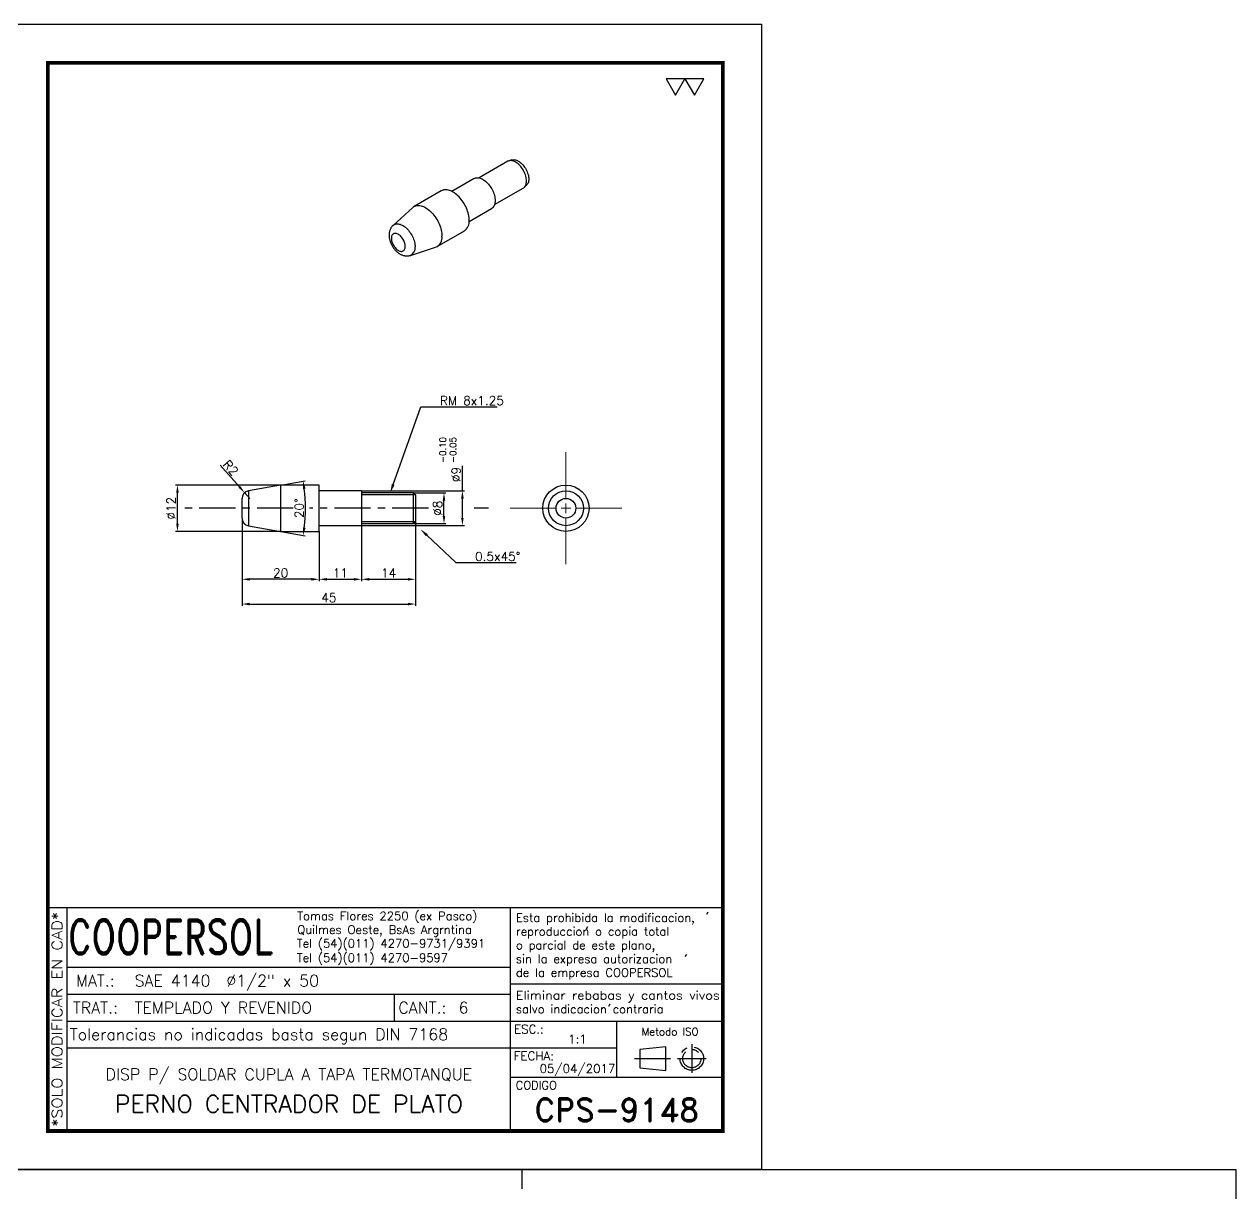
# Model space of a CAD drawing. Extents: x -13768 to 18086, y -10615 to 1188.
# Drawn here: x 1995.9 to 2310, y 291 to 594 of the extents above; entities that cross this region are included whole.
import ezdxf
from ezdxf import colors
from ezdxf.entities.mleader import LeaderData, LeaderLine
from ezdxf.enums import TextEntityAlignment as Align
from ezdxf.math import Vec2, Vec3

# ---------------------------------------------------------------- set-up
doc = ezdxf.new("R2010")
doc.units = 0
doc.header["$LTSCALE"] = 7.5
doc.header["$MEASUREMENT"] = 0
doc.linetypes.add('CENTER', pattern=[2, 1.25, -0.25, 0.25, -0.25])
doc.layers.get('0').update_dxf_attribs({"linetype": 'CONTINUOUS'})
doc.layers.get('DEFPOINTS').update_dxf_attribs({"linetype": 'CONTINUOUS'})
for name, color, linetype in [('0-CO', 3, 'CONTINUOUS'), ('1', 1, 'CENTER'), ('CL', 1, 'CENTER'), ('CO', 3, 'CONTINUOUS'), ('FI', 1, 'CONTINUOUS')]:
    doc.layers.add(name, color=color, linetype=linetype)
doc.styles.add('ROMAND', font='ROMAND')
doc.styles.add('ROMANS', font='ROMANS.SHX')
doc.dimstyles.new('1', dxfattribs={"dimtxt": 2.3, "dimasz": 2, "dimexe": 0.5, "dimexo": 0.0625, "dimgap": 0.5, "dimtad": 1, "dimdec": 4, "dimdsep": 46, "dimtxsty": 'ROMANS', "dimcen": -2, "dimclrt": 7, "dimadec": 0, "dimazin": 0, "dimtfac": 0.869565, "dimtdec": 4, "dimtmove": 0, "dimatfit": 3, "dimfxl": 1, "dimtolj": 1, "dimarcsym": 0})

# ---------------------------------------------------------------- blocks, each defined once
blk = doc.blocks.new('SW_CENTERMARKSYMBOL_0')
at = {"color": 0, "linetype": 'Continuous', "lineweight": 0}
for p, q in [((0, 5), (0, 29)), ((-5, 0), (-29, 0)), ((0, 0), (-2.5, 0)), ((0, 0), (0, 2.5)), ((0, 0), (0, -2.5)), ((0, 0), (2.5, 0)), ((5, 0), (29, 0)), ((0, -5), (0, -29))]:
    blk.add_line(p, q, dxfattribs=at)
blk = doc.blocks.new('A4G')
blk.add_line((0, 148.5), (9.75, 148.5))
blk.add_lwpolyline([(0, 297), (210, 297), (210, 0), (0, 0)], close=True)
at = {"const_width": 1}
blk.add_lwpolyline([(25, 287), (200, 287), (200, 10), (25, 10)], close=True, dxfattribs=at)
blk = doc.blocks.new('COOPERSOLROT-02')
for p, q in [((0, 58), (175, 58)), ((0, 0), (0, 58)), ((5, 0), (5, 58)), ((120, 0), (120, 58)), ((175, 0), (175, 58)), ((5, 42.5), (120, 42.5)), ((120, 38.19), (175, 38.19)), ((5, 35.5), (120, 35.5)), ((89.89, 28.5), (89.89, 35.5)), ((5, 28.5), (175, 28.5)), ((147.5, 14), (147.5, 28.5)), ((147.5, 21.5), (5, 21.5)), ((120, 14), (175, 14)), ((0, 0), (175, 0))]:
    blk.add_line(p, q)
at = {"color": 1, "linetype": 'CENTER'}
blk.add_line((166.98, 22.51), (166.98, 15.06), dxfattribs=at)
for points in [[(152.09, 18.79), (161.93, 18.79)], [(163.26, 18.79), (170.71, 18.79)]]:
    blk.add_lwpolyline(points, dxfattribs=at)
at = {"layer": '1'}
for points in [[(170.85, 56.26), (171.21, 56.85)], [(139.66, 52.43), (140.02, 53.02)], [(165.28, 45.22), (165.64, 45.81)], [(145.46, 32.42), (145.82, 33.01)]]:
    blk.add_lwpolyline(points, dxfattribs=at)
blk.add_lwpolyline([(160.25, 18.79), (160.25, 21.83), (153.47, 21.16), (153.47, 16.41), (160.25, 15.74)], close=True, dxfattribs=at)
for radius in [3.05, 2.37]:
    blk.add_circle((166.98, 18.79), radius, dxfattribs=at)
at = {"style": 'ROMANS', "width": 0.996387}
blk.add_text('*SOLO MODIFICAR EN CAD*', height=2.7, rotation=90, dxfattribs=at).set_placement((3.77, 1.09), (3.77, 56.81), align=Align.FIT)
at = {"style": 'ROMAND', "width": 0.75}
blk.add_text('COOPERSOL', height=9, dxfattribs=at).set_placement((5.26, 45.85))
at = {"style": 'ROMANS'}
for s, p in [('MAT.:', (7.32, 37.47)), ('TRAT.:', (6.5, 30.47)), ('CANT.:', (90.89, 30.47)), ('Tolerancias no indicadas basta segun DIN 7168', (5.7, 23.56))]:
    blk.add_text(s, height=3, dxfattribs=at).set_placement(p)
for tag, height, style, p in [('CONJUNTO', 2.3, 'ROMANS', (62.5, 17.5)), ('SUBCONJUNTO', 3, 'ROMANS', (62.5, 11.5)), ('DENOMINACION', 4.5, 'ROMANS', (62.5, 4.75)), ('COD-PLA', 6, 'ROMAND', (147.5, 5.5))]:
    blk.add_attdef(tag, text='', height=height, dxfattribs=dict(style=style)).set_placement(p, align=Align.MIDDLE)
at = {"layer": '1', "style": 'ROMANS'}
for s, height, p in [('Tomas Flores 2250 (ex Pasco)', 2.2, (64.69, 54.68)), ('Quilmes Oeste, BsAs Argrntina', 2.2, (64.69, 51.12)), ('Esta prohibida la modificacion,', 2.2, (121.36, 54.23)), ('reproduccion o copia total', 2.2, (121.36, 50.67)), ('Tel (54)(011) 4270-9731/9391', 2.2, (64.55, 47.56)), ('o parcial de este plano,', 2.2, (121.36, 47.11)), ('Tel (54)(011) 4270-9597', 2.2, (64.55, 43.83)), ('sin la expresa autorizacion ', 2.2, (121.36, 43.55)), ('de la empresa COOPERSOL', 2.2, (121.36, 39.99)), ('salvo indicacion contraria', 2.2, (121.36, 30.54)), ('ESC.:', 2.25, (120.89, 25.29)), ('FECHA:', 2.25, (120.81, 18.36)), ('CODIGO', 2.16, (121.33, 10.78))]:
    blk.add_text(s, height=height, dxfattribs=at).set_placement(p)
at = {"layer": '1', "style": 'ROMANS', "width": 0.96139}
blk.add_text('Eliminar rebabas y cantos vivos', height=2.2, dxfattribs=at).set_placement((121.34, 34.1), (174.21, 34.1), align=Align.FIT)
at = {"layer": '1', "style": 'ROMANS'}
blk.add_text('Metodo ISO', height=1.948, dxfattribs=at).set_placement((161.34, 25.77), align=Align.MIDDLE)
for tag, p in [('MAT', (22.51, 37.47)), ('TRAT', (22.51, 30.47)), ('CANT', (106.49, 30.47))]:
    blk.add_attdef(tag, p, '', height=3, dxfattribs=at)
for tag, p in [('ESC', (137.33, 22.73)), ('FECHA', (137.33, 15.06))]:
    blk.add_attdef(tag, text='', height=2.25, dxfattribs=at).set_placement(p, align=Align.CENTER)
blk = doc.blocks.new('*D105')
at = {"layer": 'CO', "color": 0, "lineweight": -2}
for p, q in [((2052.36, 465.88), (2052.36, 443.15)), ((2097.36, 464.94), (2097.36, 443.15)), ((2054.36, 443.65), (2095.36, 443.65))]:
    blk.add_line(p, q, dxfattribs=at)
at = {"layer": 'CO', "color": 0}
for points in [[(2054.36, 443.98), (2054.36, 443.31), (2052.36, 443.65)], [(2095.36, 443.98), (2095.36, 443.31), (2097.36, 443.65)]]:
    blk.add_solid(points, dxfattribs=at)
at = {"layer": 'DEFPOINTS', "color": 0}
for p in [(2052.36, 465.94), (2097.36, 465), (2097.36, 443.65)]:
    blk.add_point(p, dxfattribs=at)
at = {"layer": 'CO', "color": 7, "insert": (2074.86, 445.3), "char_height": 2.3, "attachment_point": 5, "style": 'ROMANS'}
blk.add_mtext('\\A1;45', dxfattribs=at)
blk = doc.blocks.new('*D106')
at = {"layer": 'CO', "color": 0, "lineweight": -2}
for p, q in [((2052.36, 465.82), (2052.36, 449.57)), ((2072.36, 462.44), (2072.36, 449.57)), ((2070.36, 450.07), (2054.36, 450.07))]:
    blk.add_line(p, q, dxfattribs=at)
at = {"layer": 'CO', "color": 0}
for points in [[(2054.36, 450.4), (2054.36, 449.73), (2052.36, 450.07)], [(2070.36, 450.4), (2070.36, 449.73), (2072.36, 450.07)]]:
    blk.add_solid(points, dxfattribs=at)
at = {"layer": 'DEFPOINTS', "color": 0}
for p in [(2052.36, 465.88), (2072.36, 462.5), (2052.36, 450.07)]:
    blk.add_point(p, dxfattribs=at)
at = {"layer": 'CO', "color": 7, "insert": (2062.36, 451.72), "char_height": 2.3, "attachment_point": 5, "style": 'ROMANS'}
blk.add_mtext('\\A1;20', dxfattribs=at)
blk = doc.blocks.new('*D107')
at = {"layer": 'CO', "color": 0, "lineweight": -2}
for p, q in [((2072.36, 462.44), (2072.36, 449.57)), ((2083.36, 463.94), (2083.36, 449.57)), ((2074.36, 450.07), (2081.36, 450.07))]:
    blk.add_line(p, q, dxfattribs=at)
at = {"layer": 'CO', "color": 0}
for points in [[(2074.36, 450.4), (2074.36, 449.73), (2072.36, 450.07)], [(2081.36, 450.4), (2081.36, 449.73), (2083.36, 450.07)]]:
    blk.add_solid(points, dxfattribs=at)
at = {"layer": 'DEFPOINTS', "color": 0}
for p in [(2072.36, 462.5), (2083.36, 464), (2083.36, 450.07)]:
    blk.add_point(p, dxfattribs=at)
at = {"layer": 'CO', "color": 7, "insert": (2077.86, 451.72), "char_height": 2.3, "attachment_point": 5, "style": 'ROMANS'}
blk.add_mtext('\\A1;11', dxfattribs=at)
blk = doc.blocks.new('*D108')
at = {"layer": 'CO', "color": 0, "lineweight": -2}
for p, q in [((2097.36, 464.94), (2097.36, 449.57)), ((2083.36, 463.94), (2083.36, 449.57)), ((2085.36, 450.07), (2095.36, 450.07))]:
    blk.add_line(p, q, dxfattribs=at)
at = {"layer": 'CO', "color": 0}
for points in [[(2085.36, 450.4), (2085.36, 449.73), (2083.36, 450.07)], [(2095.36, 450.4), (2095.36, 449.73), (2097.36, 450.07)]]:
    blk.add_solid(points, dxfattribs=at)
at = {"layer": 'DEFPOINTS', "color": 0}
for p in [(2097.36, 465), (2083.36, 464), (2097.36, 450.07)]:
    blk.add_point(p, dxfattribs=at)
at = {"layer": 'CO', "color": 7, "insert": (2090.36, 451.72), "char_height": 2.3, "attachment_point": 5, "style": 'ROMANS'}
blk.add_mtext('\\A1;14', dxfattribs=at)
blk = doc.blocks.new('*D109')
at = {"layer": 'CO', "color": 0, "lineweight": -2}
for p, q in [((2109.5, 473), (2109.5, 479.5)), ((2083.42, 473), (2110, 473)), ((2109.5, 466), (2109.5, 471)), ((2083.42, 464), (2110, 464))]:
    blk.add_line(p, q, dxfattribs=at)
at = {"layer": 'CO', "color": 0}
for points in [[(2109.16, 471), (2109.83, 471), (2109.5, 473)], [(2109.16, 466), (2109.83, 466), (2109.5, 464)]]:
    blk.add_solid(points, dxfattribs=at)
at = {"layer": 'DEFPOINTS', "color": 0}
for p in [(2083.36, 473), (2109.5, 473), (2083.36, 464)]:
    blk.add_point(p, dxfattribs=at)
at = {"layer": 'CO', "color": 7, "insert": (2107.85, 477.25), "char_height": 2.3, "attachment_point": 5, "rotation": 90, "style": 'ROMANS'}
blk.add_mtext('\\A1;%%C9', dxfattribs=at)
blk = doc.blocks.new('*D110')
at = {"layer": 'CO', "color": 0, "lineweight": -2}
for p, q in [((2096.92, 472.5), (2105.22, 472.5)), ((2104.72, 466.5), (2104.72, 470.5)), ((2096.92, 464.5), (2105.22, 464.5))]:
    blk.add_line(p, q, dxfattribs=at)
at = {"layer": 'CO', "color": 0}
for points in [[(2104.38, 470.5), (2105.05, 470.5), (2104.72, 472.5)], [(2104.38, 466.5), (2105.05, 466.5), (2104.72, 464.5)]]:
    blk.add_solid(points, dxfattribs=at)
at = {"layer": 'DEFPOINTS', "color": 0}
for p in [(2096.86, 472.5), (2104.72, 472.5), (2096.86, 464.5)]:
    blk.add_point(p, dxfattribs=at)
at = {"layer": 'CO', "color": 7, "insert": (2103.07, 468.5), "char_height": 2.3, "attachment_point": 5, "rotation": 90, "style": 'ROMANS'}
blk.add_mtext('\\A1;%%C8', dxfattribs=at)
blk = doc.blocks.new('*D111')
at = {"layer": 'CO', "color": 0, "lineweight": -2}
for p, q in [((2062.3, 474.5), (2035.11, 474.5)), ((2035.61, 464.5), (2035.61, 472.5)), ((2062.3, 462.5), (2035.11, 462.5))]:
    blk.add_line(p, q, dxfattribs=at)
at = {"layer": 'CO', "color": 0}
for points in [[(2035.28, 472.5), (2035.95, 472.5), (2035.61, 474.5)], [(2035.28, 464.5), (2035.95, 464.5), (2035.61, 462.5)]]:
    blk.add_solid(points, dxfattribs=at)
at = {"layer": 'DEFPOINTS', "color": 0}
for p in [(2035.61, 474.5), (2062.36, 474.5), (2062.36, 462.5)]:
    blk.add_point(p, dxfattribs=at)
at = {"layer": 'CO', "color": 7, "insert": (2033.96, 468.5), "char_height": 2.3, "attachment_point": 5, "rotation": 90, "style": 'ROMANS'}
blk.add_mtext('\\A1;%%C12', dxfattribs=at)
blk = doc.blocks.new('*D112')
at = {"layer": 'CO', "color": 0, "lineweight": -2}
for p, q in [((2062.42, 474.51), (2068.7, 475.62)), ((2062.42, 462.49), (2068.7, 461.38))]:
    blk.add_line(p, q, dxfattribs=at)
blk.add_arc((2028.33, 468.5), 40.49, 352.8301, 7.1699, dxfattribs=at)
at = {"layer": 'CO', "color": 0}
for points in [[(2068.18, 473.5), (2068.84, 473.6), (2068.21, 475.53)], [(2068.84, 463.4), (2068.18, 463.49), (2068.21, 461.47)]]:
    blk.add_solid(points, dxfattribs=at)
at = {"layer": 'DEFPOINTS', "color": 0}
for p in [(2062.36, 474.5), (2054.01, 473.03), (2068.76, 466.14), (2054.01, 463.97), (2062.36, 462.5)]:
    blk.add_point(p, dxfattribs=at)
at = {"layer": 'CO', "color": 7, "insert": (2067.17, 468.5), "char_height": 2.3, "attachment_point": 5, "rotation": 90, "style": 'ROMANS'}
blk.add_mtext('\\A1;20°', dxfattribs=at)
blk = doc.blocks.new('*D113')
at = {"layer": 'CO', "color": 0, "lineweight": -2}
for p, q in [((2046.65, 479.64), (2051.68, 474.03)), ((2054.36, 471.06), (2053.02, 472.54))]:
    blk.add_line(p, q, dxfattribs=at)
at = {"layer": 'CO', "color": 0}
blk.add_solid([(2051.93, 474.26), (2051.44, 473.81), (2053.02, 472.54)], dxfattribs=at)
at = {"layer": 'DEFPOINTS', "color": 0}
for p in [(2053.02, 472.54), (2054.36, 471.06)]:
    blk.add_point(p, dxfattribs=at)
at = {"layer": 'CO', "color": 7, "insert": (2049.45, 478.98), "char_height": 2.3, "attachment_point": 5, "rotation": 311.9489, "style": 'ROMANS'}
blk.add_mtext('\\A1;R2', dxfattribs=at)
blk = doc.blocks.new('TOL')
at = {"layer": '0-CO', "style": 'ROMANS'}
for tag, p in [('TOLSUP', (2.34, 3.94)), ('TOLINF', (2.34, 1.29))]:
    blk.add_attdef(tag, p, '', height=1.64, dxfattribs=at)
blk = doc.blocks.new('A3G')
for p, q in [((235, 292), (235, 297)), ((0, 148.5), (9.75, 148.5)), ((235, 5), (235, 0))]:
    blk.add_line(p, q)
blk.add_lwpolyline([(0, 297), (420, 297), (420, 0), (0, 0)], close=True)
at = {"const_width": 1}
blk.add_lwpolyline([(25, 287), (410, 287), (410, 10), (25, 10)], close=True, dxfattribs=at)

msp = doc.modelspace()

# ---------------------------------------------------------------- linework, layer by layer
for p, q in [((2062.35797, 474.49896), (2054.01068, 473.0271)), ((2072.35797, 474.49896), (2062.35797, 474.49896)), ((2062.35797, 474.49896), (2062.35797, 468.49896)), ((2072.35797, 468.49896), (2072.35797, 474.49896)), ((2083.35797, 472.99896), (2072.35797, 472.99896)), ((2083.35797, 472.99896), (2083.35797, 463.99896)), ((2096.85797, 472.49896), (2083.35797, 472.49896)), ((2096.85797, 472.49896), (2097.35797, 471.99896)), ((2097.35797, 471.99896), (2097.35797, 464.99896)), ((2052.35797, 468.49896), (2052.35797, 471.05749)), ((2052.35797, 465.94042), (2052.35797, 468.49896)), ((2062.35797, 468.49896), (2062.35797, 462.49896)), ((2072.35797, 462.49896), (2072.35797, 468.49896)), ((2097.35797, 464.99896), (2096.85797, 464.49896)), ((2054.01068, 463.97081), (2062.35797, 462.49896)), ((2062.35797, 462.49896), (2072.35797, 462.49896)), ((2072.35797, 463.99896), (2083.35797, 463.99896)), ((2083.35797, 464.49896), (2096.85797, 464.49896))]:
    msp.add_line(p, q)
for radius in [6, 4.52815, 2.55853]:
    msp.add_circle((2136.34146, 468.49896), radius)
for centre, start, end in [((2054.35797, 471.05749), 100, 180), ((2054.35797, 465.94042), 180, 260)]:
    msp.add_arc(centre, 2, start, end)
at = {"layer": 'CL'}
for p, q in [((2065.65187, 468.49896), (2036.76603, 468.49896)), ((2100.70324, 468.49896), (2069.84713, 468.49896)), ((2116.23852, 468.49896), (2112.54891, 468.49896))]:
    msp.add_line(p, q, dxfattribs=at)
at = {"layer": 'CO'}
for points in [[(2164.74912, 575.60654), (2167.19327, 579.83994), (2162.30497, 579.83994)], [(2169.63743, 575.60654), (2172.08158, 579.83994), (2167.19327, 579.83994)]]:
    msp.add_lwpolyline(points, close=True, dxfattribs=at)
at = {"layer": 'FI'}
for p, q in [((2121.28574, 558.45525), (2113.83132, 554.1519)), ((2122.33434, 558.82253), (2121.55075, 558.57219)), ((2112.55048, 553.98982), (2106.75678, 550.64519)), ((2104.02237, 550.79865), (2096.9513, 546.71661)), ((2117.831, 547.22351), (2125.28542, 551.52685)), ((2125.51921, 551.69787), (2126.12786, 552.25124)), ((2096.6006, 546.46009), (2091.52007, 541.84092)), ((2111.25642, 542.85075), (2117.05012, 546.19538)), ((2102.95081, 536.32402), (2110.02188, 540.40606)), ((2096.01251, 534.05894), (2102.55329, 536.14861)), ((2054.01068, 473.0271), (2054.01068, 468.49896)), ((2097.35797, 471.99896), (2083.35797, 471.99896)), ((2096.85797, 464.49896), (2096.85797, 472.49896)), ((2054.01068, 468.49896), (2054.01068, 463.97081)), ((2097.35797, 464.99896), (2083.35797, 464.99896))]:
    msp.add_line(p, q, dxfattribs=at)
at = {"layer": 'FI', "flags": 128}
for points in [[(2125.28542, 551.52685), (2125.41559, 551.61249), (2125.57382, 551.75027), (2125.71364, 551.91415), (2125.8339, 552.1028), (2125.93365, 552.3147), (2126.01208, 552.54816), (2126.06855, 552.80128), (2126.10262, 553.07203), (2126.11401, 553.35823), (2126.10262, 553.65758), (2126.06855, 553.96767), (2126.01208, 554.286), (2125.93365, 554.61), (2125.8339, 554.93707), (2125.71364, 555.26457), (2125.57382, 555.58988), (2125.41559, 555.91036), (2125.2402, 556.22344), (2125.04907, 556.5266), (2124.84375, 556.81739), (2124.62588, 557.09348), (2124.39722, 557.35264), (2124.15961, 557.59279), (2123.91496, 557.81199), (2123.66525, 558.00848), (2123.41248, 558.18067), (2123.15868, 558.32718), (2122.90591, 558.44683), (2122.6562, 558.53866), (2122.41155, 558.60192), (2122.17394, 558.63612), (2121.94528, 558.64096), (2121.72741, 558.61642), (2121.52208, 558.56268), (2121.33096, 558.48019), (2121.28574, 558.45525)], [(2122.33434, 558.82253), (2122.36332, 558.83143), (2122.56935, 558.87547), (2122.78752, 558.88985), (2123.01598, 558.87445), (2123.25277, 558.8294), (2123.49587, 558.75508), (2123.74322, 558.65214), (2123.99269, 558.52144), (2124.24216, 558.3641), (2124.4895, 558.18148), (2124.7326, 557.97511), (2124.96939, 557.74677), (2125.19785, 557.49839), (2125.41602, 557.23211), (2125.62206, 556.9502), (2125.81419, 556.65505), (2125.99078, 556.34918), (2126.15032, 556.03522), (2126.29146, 555.71582), (2126.41298, 555.39373), (2126.51385, 555.07168), (2126.59322, 554.75243), (2126.65039, 554.43869), (2126.6849, 554.13315), (2126.69643, 553.83842), (2126.6849, 553.557), (2126.65039, 553.29129), (2126.59322, 553.04357), (2126.51385, 552.81595), (2126.41298, 552.61037), (2126.29146, 552.42858), (2126.15032, 552.27214), (2126.12786, 552.25124)], [(2112.55048, 553.98982), (2112.69804, 554.0645), (2112.90819, 554.13913), (2113.13196, 554.1846), (2113.36776, 554.20059), (2113.61388, 554.18698), (2113.86854, 554.14386), (2114.12992, 554.07156), (2114.39613, 553.9706), (2114.66525, 553.84169), (2114.93534, 553.68576), (2115.20447, 553.50395), (2115.47068, 553.29756), (2115.73205, 553.06808), (2115.98672, 552.81716), (2116.23284, 552.54661), (2116.46863, 552.25838), (2116.69241, 551.95454), (2116.90255, 551.63729), (2117.09755, 551.30891), (2117.27599, 550.97177), (2117.4366, 550.62829), (2117.57821, 550.28095), (2117.69981, 549.93225), (2117.80052, 549.58471), (2117.87961, 549.24083), (2117.93651, 548.90309), (2117.97082, 548.57391), (2117.98228, 548.25568), (2117.97082, 547.95069), (2117.93651, 547.66112), (2117.87961, 547.38908), (2117.80052, 547.13651), (2117.69981, 546.90525), (2117.57821, 546.69694), (2117.4366, 546.51311), (2117.27599, 546.35506), (2117.09755, 546.22394), (2117.05012, 546.19538)], [(2111.26476, 543.15313), (2111.25318, 543.52164), (2111.21848, 543.90152), (2111.16087, 544.29068), (2111.08065, 544.68701), (2110.97827, 545.08833), (2110.85428, 545.49247), (2110.70936, 545.8972), (2110.5443, 546.30033), (2110.36, 546.69964), (2110.15747, 547.09296), (2109.93782, 547.47814), (2109.70225, 547.85307), (2109.45203, 548.21571), (2109.18855, 548.56408), (2108.91323, 548.89627), (2108.62759, 549.21047), (2108.33317, 549.50496), (2108.0316, 549.77814), (2107.72451, 550.02852), (2107.41358, 550.25472), (2107.10052, 550.45551), (2106.78703, 550.62979), (2106.47483, 550.77662), (2106.16561, 550.89518), (2105.86107, 550.98484), (2105.56287, 551.0451), (2105.27264, 551.07563), (2104.99197, 551.07627), (2104.72239, 551.04702), (2104.46536, 550.98803), (2104.2223, 550.89962), (2104.02237, 550.79865)], [(2096.6006, 546.46009), (2096.71223, 546.55461), (2096.92346, 546.70024), (2097.15123, 546.81758), (2097.39429, 546.90599), (2097.65132, 546.96498), (2097.9209, 546.99423), (2098.20158, 546.99359), (2098.4918, 546.96306), (2098.79, 546.9028), (2099.09454, 546.81314), (2099.40376, 546.69457), (2099.71596, 546.54775), (2100.02945, 546.37347), (2100.34252, 546.17268), (2100.65344, 545.94648), (2100.96053, 545.6961), (2101.2621, 545.42292), (2101.55652, 545.12843), (2101.84216, 544.81423), (2102.11748, 544.48204), (2102.38096, 544.13367), (2102.63118, 543.77103), (2102.86675, 543.3961), (2103.0864, 543.01092), (2103.28893, 542.6176), (2103.47323, 542.21829), (2103.63829, 541.81516), (2103.78321, 541.41043), (2103.9072, 541.00629), (2104.00958, 540.60497), (2104.0898, 540.20864), (2104.14742, 539.81948), (2104.18211, 539.4396), (2104.1937, 539.07109)], [(2091.52007, 541.84092), (2091.55745, 541.87383), (2091.73701, 542.00577), (2091.93322, 542.10966), (2092.14468, 542.18475), (2092.36986, 542.23051), (2092.60713, 542.2466), (2092.85478, 542.2329), (2093.11104, 542.18952), (2093.37406, 542.11677), (2093.64193, 542.01517), (2093.91273, 541.88545), (2094.18452, 541.72855), (2094.45532, 541.5456), (2094.7232, 541.33792), (2094.98621, 541.10701), (2095.24247, 540.85452), (2095.49013, 540.58227), (2095.7274, 540.29224), (2095.95257, 539.9865), (2096.16403, 539.66727), (2096.36024, 539.33683), (2096.53981, 538.99758), (2096.70142, 538.65195), (2096.84391, 538.30244), (2096.96627, 537.95156), (2097.06761, 537.60185), (2097.14719, 537.25582), (2097.20445, 536.91596), (2097.23897, 536.58473), (2097.25051, 536.26451)], [(2094.68914, 536.39387), (2094.67735, 536.63883), (2094.64213, 536.8942), (2094.58393, 537.15667), (2094.50352, 537.42281), (2094.40195, 537.68915), (2094.28053, 537.95222), (2094.14086, 538.20858), (2093.98474, 538.45491), (2093.81423, 538.68799), (2093.63154, 538.90477), (2093.43905, 539.10243), (2093.23927, 539.2784), (2093.03481, 539.43038), (2092.82833, 539.55639), (2092.62252, 539.65479), (2092.42007, 539.72429), (2092.22361, 539.76399), (2092.03571, 539.77337), (2091.85882, 539.75231), (2091.69524, 539.70108), (2091.54711, 539.62036), (2091.41635, 539.51118), (2091.30467, 539.37499), (2091.21353, 539.21354), (2091.14412, 539.02895), (2091.09733, 538.82363), (2091.07378, 538.60024), (2091.07378, 538.36171), (2091.09733, 538.11114), (2091.14412, 537.85179), (2091.21353, 537.58706), (2091.30467, 537.32038), (2091.41635, 537.05525), (2091.54711, 536.7951), (2091.69524, 536.54334), (2091.85882, 536.30325), (2092.03571, 536.07796), (2092.22361, 535.87039), (2092.42007, 535.68327), (2092.62252, 535.51903), (2092.82833, 535.37981), (2093.03481, 535.26742), (2093.23927, 535.18333), (2093.43905, 535.12864), (2093.63154, 535.10406), (2093.81423, 535.10991), (2093.98474, 535.14612), (2094.14086, 535.2122), (2094.28053, 535.30731), (2094.40195, 535.43019), (2094.50352, 535.57926), (2094.58393, 535.75256), (2094.64213, 535.94783), (2094.67735, 536.16254), (2094.68914, 536.39387)]]:
    msp.add_lwpolyline(points, dxfattribs=at)
at = {"layer": 'FI'}
for centre, radius, start, end in [((2108.2221, 542.87506), 3.05535, 306.0903343, 5.2218461), ((2101.45063, 538.68916), 2.76952, 293.4619782, 7.9266073), ((2095.19469, 535.96822), 2.07706, 293.1874713, 8.2011143)]:
    msp.add_arc(centre, radius, start, end, dxfattribs=at)
msp.add_open_spline([(2091.515, 541.83591), (2091.44808, 541.77142), (2091.31271, 541.64095), (2091.13428, 541.42057), (2090.97419, 541.18306), (2090.83597, 540.92908), (2090.71952, 540.66001), (2090.62542, 540.37631), (2090.5542, 540.07857), (2090.50655, 539.76741), (2090.48322, 539.44393), (2090.48488, 539.1099), (2090.51185, 538.76787), (2090.56394, 538.42107), (2090.64039, 538.07294), (2090.74002, 537.72662), (2090.86155, 537.3846), (2091.00375, 537.04882), (2091.16556, 536.72088), (2091.34605, 536.40221), (2091.54445, 536.09424), (2091.76009, 535.7984), (2091.99244, 535.51618), (2092.24115, 535.24914), (2092.5059, 534.99906), (2092.78625, 534.76808), (2093.0814, 534.55879), (2093.38962, 534.37435), (2093.69733, 534.22331), (2093.99953, 534.10517), (2094.29195, 534.01787), (2094.58338, 533.95727), (2094.87245, 533.92321), (2095.16807, 533.91478), (2095.46783, 533.93597), (2095.75199, 533.98241), (2095.92793, 534.03563), (2096.00637, 534.05936)], degree=3, knots=[0, 0, 0, 0, 0.0249291346, 0.0504275754, 0.0760776222, 0.1019978931, 0.1283103017, 0.1551340424, 0.1825737807, 0.2107009612, 0.2395304154, 0.2690010103, 0.2989751508, 0.3292674469, 0.3596699001, 0.3900340772, 0.4203024988, 0.4504694578, 0.4805652974, 0.5106425846, 0.5407663719, 0.5709876101, 0.6013751842, 0.6319969375, 0.6629069463, 0.6941305231, 0.7256422612, 0.7573215573, 0.7889169604, 0.8169356852, 0.8443119076, 0.8710423309, 0.8971781843, 0.9227995458, 0.9507036767, 0.9780249365, 1, 1, 1, 1], dxfattribs=at)

# ---------------------------------------------------------------- block references
for name, p in [('A4G', (1977, 297)), ('A3G', (1890, 0))]:
    msp.add_blockref(name, p)
at = {"xscale": 0.5, "yscale": 0.5, "zscale": 0.5}
msp.add_blockref('SW_CENTERMARKSYMBOL_0', (2136.34146, 468.49896), dxfattribs=at)
ref = msp.add_blockref('COOPERSOLROT-02', (2002, 307))
ref.add_attrib('COD-PLA', 'CPS-9148', dxfattribs={"height": 6, "style": 'ROMAND'}).set_placement((2149.5, 312.5), align=Align.MIDDLE)
ref.add_attrib('FECHA', '05/04/2017', dxfattribs={"layer": '1', "height": 2.25, "style": 'ROMANS'}).set_placement((2139.33468, 322.061), align=Align.CENTER)
ref.add_attrib('MAT', 'SAE 4140  %%c1/2" x 50', (2024.50529, 344.46815), dxfattribs={"layer": '1', "height": 3, "style": 'ROMANS'})
ref.add_attrib('TRAT', 'TEMPLADO Y REVENIDO', (2024.50529, 337.46815), dxfattribs={"layer": '1', "height": 3, "style": 'ROMANS'})
ref.add_attrib('ESC', '1:1', dxfattribs={"layer": '1', "height": 2.25, "style": 'ROMANS'}).set_placement((2139.33468, 329.72855), align=Align.CENTER)
ref.add_attrib('CANT', '6', (2108.49059, 337.46815), dxfattribs={"layer": '1', "height": 3, "style": 'ROMANS'})
ref.add_attrib('DENOMINACION', 'PERNO CENTRADOR DE PLATO', dxfattribs={"height": 4.5, "style": 'ROMANS'}).set_placement((2064.5, 314.03781), align=Align.MIDDLE)
ref.add_attrib('SUBCONJUNTO', 'DISP P/ SOLDAR CUPLA A TAPA TERMOTANQUE', dxfattribs={"height": 3, "style": 'ROMANS'}).set_placement((2064.5, 321.47785), align=Align.MIDDLE)
at = {"layer": 'CO', "rotation": 90}
msp.add_blockref('TOL', (2109.17579, 477.87531), dxfattribs=at).add_auto_attribs({'TOLINF': '-0.05', 'TOLSUP': '-0.10'})

# ---------------------------------------------------------------- dimensions: what is measured, and where the dimension line sits
at = {"layer": 'CO'}
dim = msp.add_radius_dim(center=(2054.35797, 471.05749), mpoint=(2053.02104, 472.54497), dimstyle='1', dxfattribs=at)
dim.commit()
dim.dimension.update_dxf_attribs({"geometry": '*D113', "text_midpoint": (2048.2256, 477.8804), "dimtype": 164})
dim = msp.add_linear_dim(base=(2109.49608, 472.99896), p1=(2083.35797, 463.99896), p2=(2083.35797, 472.99896), angle=90, text='%%C<>', dimstyle='1', dxfattribs=at)
dim.commit()
dim.dimension.update_dxf_attribs({"geometry": '*D109', "text_midpoint": (2109.49608, 477.25134), "dimtype": 160})
for base, p1, p2, picture, middle in [((2035.61302, 474.49896), (2062.35797, 462.49896), (2062.35797, 474.49896), '*D111', (2033.96302, 468.49896)), ((2104.71653, 472.49896), (2096.85797, 464.49896), (2096.85797, 472.49896), '*D110', (2103.06653, 468.49896))]:
    dim = msp.add_linear_dim(base=base, p1=p1, p2=p2, angle=90, text='%%C<>', dimstyle='1', dxfattribs=at)
    dim.commit()
    dim.dimension.update_dxf_attribs({"geometry": picture, "text_midpoint": middle})
dim = msp.add_angular_dim_2l(base=(2068.75571, 466.14444), line1=((2054.01068, 463.97081), (2062.35797, 462.49896)), line2=((2062.35797, 474.49896), (2054.01068, 473.0271)), dimstyle='1', dxfattribs=at)
dim.commit()
dim.dimension.update_dxf_attribs({"geometry": '*D112', "text_midpoint": (2067.17422, 468.49896)})
for base, p1, p2, picture, middle in [((2097.35797, 443.64783), (2052.35797, 465.94042), (2097.35797, 464.99896), '*D105', (2074.85797, 445.29783)), ((2052.35797, 450.06596), (2072.35797, 462.49896), (2052.35797, 465.87792), '*D106', (2062.35797, 451.71596)), ((2097.35797, 450.06596), (2083.35797, 463.99896), (2097.35797, 464.99896), '*D108', (2090.35797, 451.71596)), ((2083.35797, 450.06596), (2072.35797, 462.49896), (2083.35797, 463.99896), '*D107', (2077.85797, 451.71596))]:
    dim = msp.add_linear_dim(base=base, p1=p1, p2=p2, dimstyle='1', dxfattribs=at)
    dim.commit()
    dim.dimension.update_dxf_attribs({"geometry": picture, "text_midpoint": middle})

# ---------------------------------------------------------------- leaders
ml = msp.add_multileader_mtext('Standard', dxfattribs=at)
ml.set_content('RM 8x1.25', color=7, style='ROMANS')
ml.set_leader_properties(color=256, linetype='ByLayer', lineweight=-1)
ml.build(insert=Vec2(0, 0))
ml.multileader.update_dxf_attribs({"text_left_attachment_type": 6, "text_right_attachment_type": 5, "dogleg_length": 4, "arrow_head_size": 2.3})
ctx = ml.context
ctx.base_point, ctx.char_height, ctx.arrow_head_size, ctx.landing_gap_size, ctx.plane_origin = Vec3(2102.68801, 494.79448), 2.3, 2.3, 1, Vec3(2090.79105, 472.49896)
ctx.left_attachment, ctx.right_attachment = 6, 5
notes = []
notes.append((ctx, [(0, (1, 1, 0), (2098.68801, 494.79448), (1, 0), 4, [(0, [(2090.79105, 472.49896)], 0, [])])]))
ctx.mtext.insert, ctx.mtext.flow_direction = Vec3(2103.68801, 497.55448), 5
ml = msp.add_multileader_mtext('Standard', dxfattribs=at)
ml.set_content('0.5x45%%D', color=7, style='ROMANS')
ml.set_leader_properties(color=256, linetype='ByLayer', lineweight=-1)
ml.build(insert=Vec2(0, 0))
ml.multileader.update_dxf_attribs({"text_left_attachment_type": 6, "text_right_attachment_type": 5, "dogleg_length": 4, "arrow_head_size": 2.3})
ctx = ml.context
ctx.base_point, ctx.char_height, ctx.arrow_head_size, ctx.landing_gap_size, ctx.plane_origin = Vec3(2111.77524, 454.38225), 2.3, 2.3, 1, Vec3(2098.61401, 463.05166)
ctx.left_attachment, ctx.right_attachment = 6, 5
notes.append((ctx, [(0, (1, 1, 0), (2107.77524, 454.38225), (1, 0), 4, [(0, [(2098.61401, 463.05166)], 0, [])])]))
ctx.mtext.insert, ctx.mtext.flow_direction = Vec3(2112.77524, 457.14225), 5
for ctx, leaders in notes:
    for number, flags, end, landing, length, lines in leaders:
        leader = LeaderData()
        leader.index, (leader.has_last_leader_line, leader.has_dogleg_vector, leader.attachment_direction) = number, flags
        leader.last_leader_point, leader.dogleg_vector, leader.dogleg_length = Vec3(end), Vec3(landing), length
        for number, points, colour, breaks in lines:
            line = LeaderLine()
            line.index, line.vertices, line.color, line.breaks = number, Vec3.list(points), colors.encode_raw_color(colour), breaks
            leader.lines.append(line)
        ctx.leaders.append(leader)

doc.saveas('drawing.dxf')
